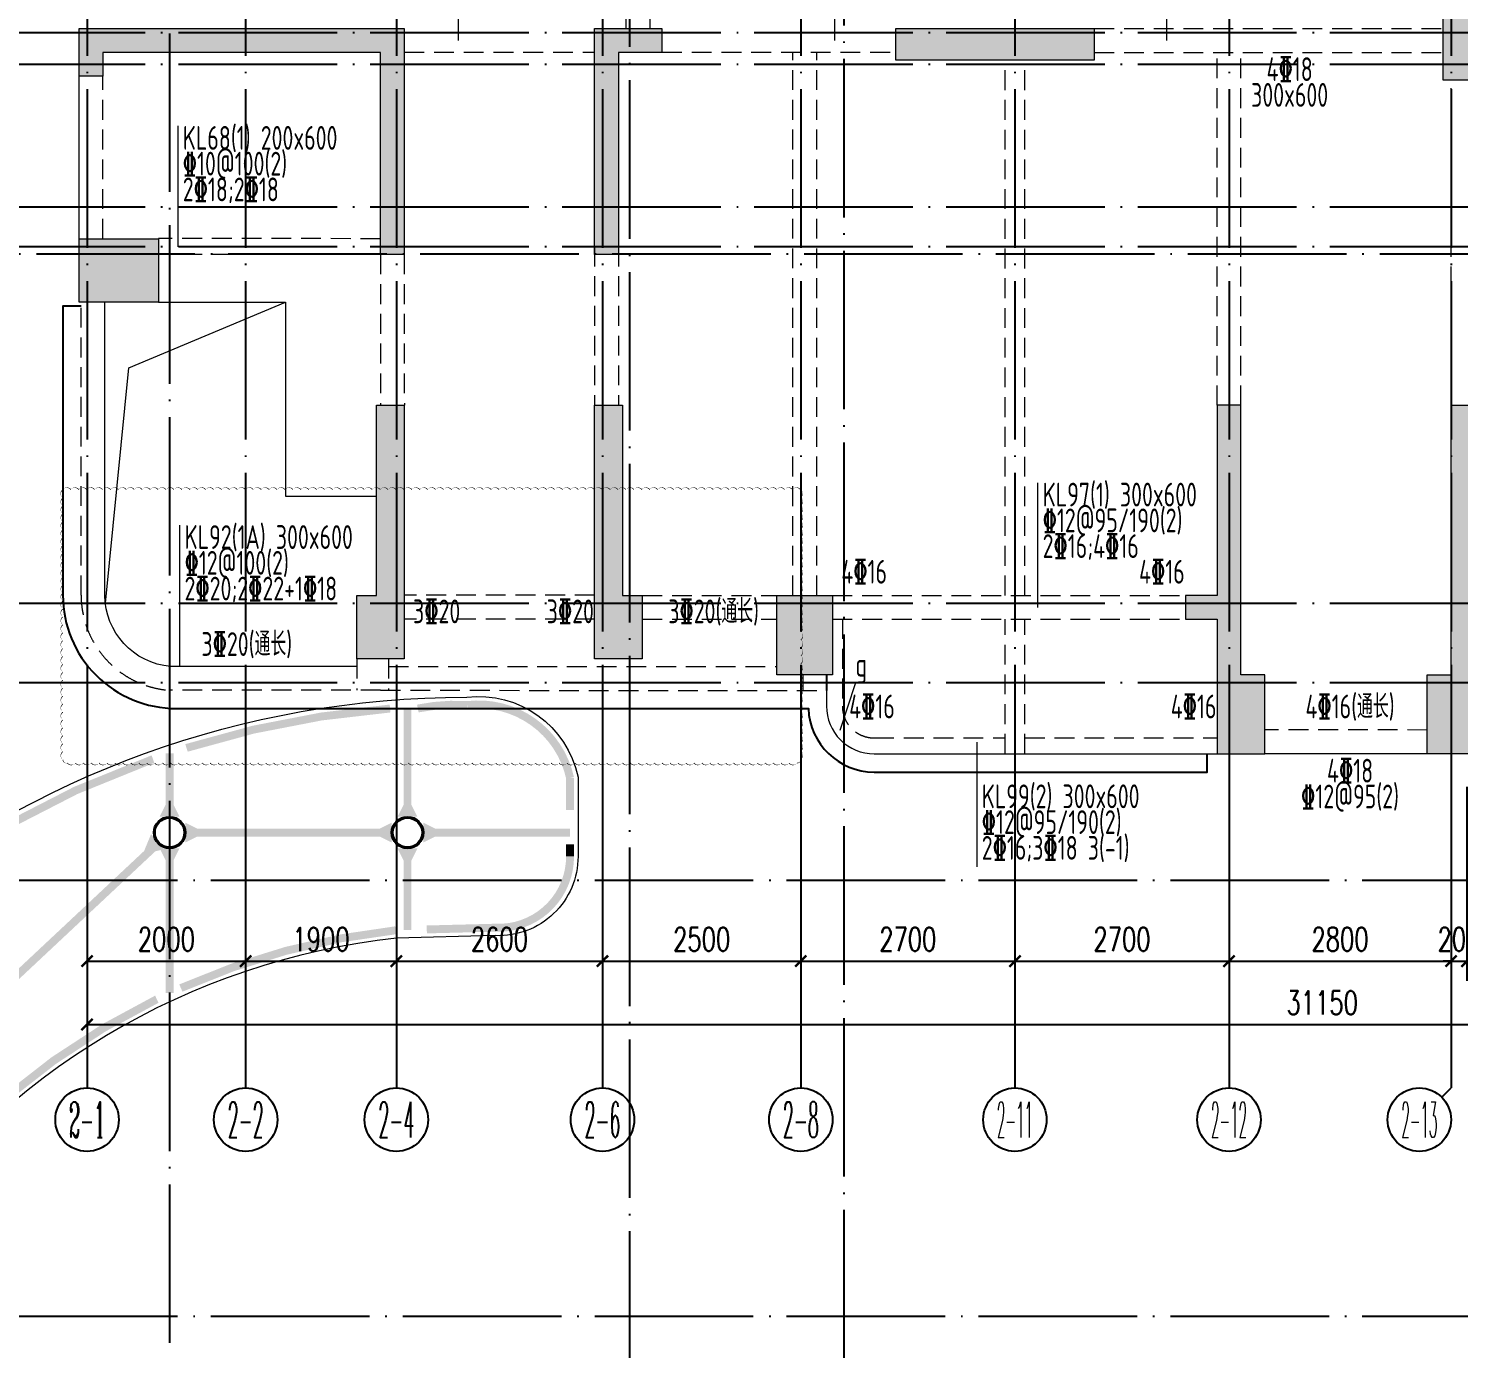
# Model space of a CAD drawing. Header units: millimetres. Extents: x 1089227 to 13101469, y 618865 to 10240562.
# Drawn here: x 3296400 to 3314430, y 4875354 to 4892004 of the extents above; entities that cross this region are included whole.
import ezdxf
from ezdxf.enums import TextEntityAlignment as Align

# ---------------------------------------------------------------- set-up
doc = ezdxf.new("R2010")
doc.units = ezdxf.units.MM
doc.header["$LTSCALE"] = 1000
doc.header["$PDMODE"] = 3
doc.header["$PDSIZE"] = 200
doc.linetypes.add('DOTE', pattern=[2.42, 2, -0.2, 0.02, -0.2])
doc.linetypes.add('HIDDEN', pattern=[0.375, 0.25, -0.125])
doc.layers.get('0').update_dxf_attribs({"linetype": 'CONTINUOUS'})
doc.layers.get('Defpoints').update_dxf_attribs({"linetype": 'CONTINUOUS'})
doc.layers.add('0914调整', color=1, linetype='CONTINUOUS', plot=False)
for name, color, linetype in [('AXIS', 3, 'CONTINUOUS'), ('AXIS_TEXT', 7, 'CONTINUOUS'), ('C-H', 8, 'CONTINUOUS'), ('DOTE', 1, 'DOTE'), ('STPM_RBEAM_SIG', 2, 'CONTINUOUS'), ('STPM_RBEAM_THICK', 3, 'CONTINUOUS'), ('降板范围', 7, 'CONTINUOUS')]:
    doc.layers.add(name, color=color, linetype=linetype)
for name, color, linetype, lineweight in [('S-BEAM-DASH', 4, 'HIDDEN', 0), ('S-HOLE', 11, 'CONTINUOUS', 0), ('S-WALL', 31, 'CONTINUOUS', 0), ('梁原位标注', 7, 'CONTINUOUS', 18), ('梁名称编号', 2, 'CONTINUOUS', 18), ('梁标注引线', 2, 'CONTINUOUS', 18), ('梁集中标注', 2, 'CONTINUOUS', 18)]:
    doc.layers.add(name, color=color, linetype=linetype, lineweight=lineweight)
doc.styles.add('_TCH_AXIS', font='COMPLEX', dxfattribs={"bigfont": 'AllInOneBig.shx'})
doc.styles.add('_TCH_DIM_T3', font='SIMPLEX', dxfattribs={"width": 0.705882, "bigfont": 'AllInOneBig.shx'})
doc.styles.add('COMPLEX', font='COMPLEX', dxfattribs={"bigfont": 'AllInOneBig.shx'})
doc.styles.add('Style 1', font='yjkeng.shx', dxfattribs={"width": 0.7, "height": 300, "bigfont": 'yjkchn.shx'})
doc.dimstyles.new('_TCH_ARCH&&100', dxfattribs={"dimtxt": 297.5, "dimasz": 100, "dimexe": 250, "dimexo": 300, "dimgap": 126.25, "dimtad": 1, "dimdec": 0, "dimzin": 0, "dimdsep": 46, "dimtxsty": '_TCH_DIM_T3', "dimblk": 'ARCHTICK', "dimcen": 0.09, "dimclrt": 7, "dimazin": 2, "dimtfac": 1, "dimtdec": 0, "dimtix": 1, "dimtmove": 2, "dimatfit": 3, "dimfxl": 0, "dimtolj": 1, "dimtzin": 0, "dimarcsym": 0})

# ---------------------------------------------------------------- blocks, each defined once
blk = doc.blocks.new('_AXISO')
blk.add_circle((0, 0), 0.5)
at = {"layer": 'AXIS_TEXT', "style": 'COMPLEX', "width": 1.041667}
blk.add_attdef('A', text='', height=0.56, dxfattribs=at).set_placement((-0.25, -0.28), (0.25, -0.28), align=Align.FIT)
blk = doc.blocks.new('_ArchTick')
at = {"color": 0, "linetype": 'ByBlock', "const_width": 0.3}
blk.add_lwpolyline([(-0.71, -0.71), (0.71, 0.71)], dxfattribs=at)
blk = doc.blocks.new('*D205')
at = {"layer": 'AXIS', "color": 0, "lineweight": -2, "transparency": 16777216}
for p, q in [((-92891, 57228), (-92891, 53978)), ((-61741, 57228), (-61741, 53978)), ((-92891, 54228), (-61741, 54228))]:
    blk.add_line(p, q, dxfattribs=at)
at = {"layer": 'Defpoints', "color": 0, "transparency": 16777216}
for p in [(-92891, 57528), (-61741, 57528), (-61741, 54228)]:
    blk.add_point(p, dxfattribs=at)
at = {"layer": 'AXIS', "color": 0, "lineweight": -2, "transparency": 16777216, "xscale": 100, "yscale": 100, "zscale": 100, "rotation": 180}
blk.add_blockref('_ArchTick', (-92891, 54228), dxfattribs=at)
at = {"layer": 'AXIS', "color": 0, "lineweight": -2, "transparency": 16777216, "xscale": 100, "yscale": 100, "zscale": 100}
blk.add_blockref('_ArchTick', (-61741, 54228), dxfattribs=at)
at = {"layer": 'AXIS', "color": 7, "transparency": 16777216, "insert": (-77316, 54503), "char_height": 297.5, "attachment_point": 5, "style": '_TCH_DIM_T3'}
blk.add_mtext('\\A1;31150', dxfattribs=at)
blk = doc.blocks.new('*D206')
at = {"layer": 'AXIS', "color": 0, "lineweight": -2, "transparency": 16777216}
for p, q in [((-92891, 57228), (-92891, 54778)), ((-90891, 57228), (-90891, 54778)), ((-92891, 55028), (-90891, 55028))]:
    blk.add_line(p, q, dxfattribs=at)
at = {"layer": 'Defpoints', "color": 0, "transparency": 16777216}
for p in [(-92891, 57528), (-90891, 57528), (-90891, 55028)]:
    blk.add_point(p, dxfattribs=at)
at = {"layer": 'AXIS', "color": 0, "lineweight": -2, "transparency": 16777216, "xscale": 100, "yscale": 100, "zscale": 100, "rotation": 180}
blk.add_blockref('_ArchTick', (-92891, 55028), dxfattribs=at)
at = {"layer": 'AXIS', "color": 0, "lineweight": -2, "transparency": 16777216, "xscale": 100, "yscale": 100, "zscale": 100}
blk.add_blockref('_ArchTick', (-90891, 55028), dxfattribs=at)
at = {"layer": 'AXIS', "color": 7, "transparency": 16777216, "insert": (-91891, 55303), "char_height": 297.5, "attachment_point": 5, "style": '_TCH_DIM_T3'}
blk.add_mtext('\\A1;2000', dxfattribs=at)
blk = doc.blocks.new('*D207')
at = {"layer": 'AXIS', "color": 0, "lineweight": -2, "transparency": 16777216}
for p, q in [((-90891, 57228), (-90891, 54778)), ((-88991, 57228), (-88991, 54778)), ((-90891, 55028), (-88991, 55028))]:
    blk.add_line(p, q, dxfattribs=at)
at = {"layer": 'Defpoints', "color": 0, "transparency": 16777216}
for p in [(-90891, 57528), (-88991, 57528), (-88991, 55028)]:
    blk.add_point(p, dxfattribs=at)
at = {"layer": 'AXIS', "color": 0, "lineweight": -2, "transparency": 16777216, "xscale": 100, "yscale": 100, "zscale": 100, "rotation": 180}
blk.add_blockref('_ArchTick', (-90891, 55028), dxfattribs=at)
at = {"layer": 'AXIS', "color": 0, "lineweight": -2, "transparency": 16777216, "xscale": 100, "yscale": 100, "zscale": 100}
blk.add_blockref('_ArchTick', (-88991, 55028), dxfattribs=at)
at = {"layer": 'AXIS', "color": 7, "transparency": 16777216, "insert": (-89941, 55303), "char_height": 297.5, "attachment_point": 5, "style": '_TCH_DIM_T3'}
blk.add_mtext('\\A1;1900', dxfattribs=at)
blk = doc.blocks.new('*D208')
at = {"layer": 'AXIS', "color": 0, "lineweight": -2, "transparency": 16777216}
for p, q in [((-88991, 57228), (-88991, 54778)), ((-86391, 57228), (-86391, 54778)), ((-88991, 55028), (-86391, 55028))]:
    blk.add_line(p, q, dxfattribs=at)
at = {"layer": 'Defpoints', "color": 0, "transparency": 16777216}
for p in [(-88991, 57528), (-86391, 57528), (-86391, 55028)]:
    blk.add_point(p, dxfattribs=at)
at = {"layer": 'AXIS', "color": 0, "lineweight": -2, "transparency": 16777216, "xscale": 100, "yscale": 100, "zscale": 100, "rotation": 180}
blk.add_blockref('_ArchTick', (-88991, 55028), dxfattribs=at)
at = {"layer": 'AXIS', "color": 0, "lineweight": -2, "transparency": 16777216, "xscale": 100, "yscale": 100, "zscale": 100}
blk.add_blockref('_ArchTick', (-86391, 55028), dxfattribs=at)
at = {"layer": 'AXIS', "color": 7, "transparency": 16777216, "insert": (-87691, 55303), "char_height": 297.5, "attachment_point": 5, "style": '_TCH_DIM_T3'}
blk.add_mtext('\\A1;2600', dxfattribs=at)
blk = doc.blocks.new('*D209')
at = {"layer": 'AXIS', "color": 0, "lineweight": -2, "transparency": 16777216}
for p, q in [((-86391, 57228), (-86391, 54778)), ((-83891, 57228), (-83891, 54778)), ((-86391, 55028), (-83891, 55028))]:
    blk.add_line(p, q, dxfattribs=at)
at = {"layer": 'Defpoints', "color": 0, "transparency": 16777216}
for p in [(-86391, 57528), (-83891, 57528), (-83891, 55028)]:
    blk.add_point(p, dxfattribs=at)
at = {"layer": 'AXIS', "color": 0, "lineweight": -2, "transparency": 16777216, "xscale": 100, "yscale": 100, "zscale": 100, "rotation": 180}
blk.add_blockref('_ArchTick', (-86391, 55028), dxfattribs=at)
at = {"layer": 'AXIS', "color": 0, "lineweight": -2, "transparency": 16777216, "xscale": 100, "yscale": 100, "zscale": 100}
blk.add_blockref('_ArchTick', (-83891, 55028), dxfattribs=at)
at = {"layer": 'AXIS', "color": 7, "transparency": 16777216, "insert": (-85141, 55303), "char_height": 297.5, "attachment_point": 5, "style": '_TCH_DIM_T3'}
blk.add_mtext('\\A1;2500', dxfattribs=at)
blk = doc.blocks.new('*D210')
at = {"layer": 'AXIS', "color": 0, "lineweight": -2, "transparency": 16777216}
for p, q in [((-83891, 57228), (-83891, 54778)), ((-81191, 57228), (-81191, 54778)), ((-83891, 55028), (-81191, 55028))]:
    blk.add_line(p, q, dxfattribs=at)
at = {"layer": 'Defpoints', "color": 0, "transparency": 16777216}
for p in [(-83891, 57528), (-81191, 57528), (-81191, 55028)]:
    blk.add_point(p, dxfattribs=at)
at = {"layer": 'AXIS', "color": 0, "lineweight": -2, "transparency": 16777216, "xscale": 100, "yscale": 100, "zscale": 100, "rotation": 180}
blk.add_blockref('_ArchTick', (-83891, 55028), dxfattribs=at)
at = {"layer": 'AXIS', "color": 0, "lineweight": -2, "transparency": 16777216, "xscale": 100, "yscale": 100, "zscale": 100}
blk.add_blockref('_ArchTick', (-81191, 55028), dxfattribs=at)
at = {"layer": 'AXIS', "color": 7, "transparency": 16777216, "insert": (-82541, 55303), "char_height": 297.5, "attachment_point": 5, "style": '_TCH_DIM_T3'}
blk.add_mtext('\\A1;2700', dxfattribs=at)
blk = doc.blocks.new('*D211')
at = {"layer": 'AXIS', "color": 0, "lineweight": -2, "transparency": 16777216}
for p, q in [((-81191, 57228), (-81191, 54778)), ((-78491, 57228), (-78491, 54778)), ((-81191, 55028), (-78491, 55028))]:
    blk.add_line(p, q, dxfattribs=at)
at = {"layer": 'Defpoints', "color": 0, "transparency": 16777216}
for p in [(-81191, 57528), (-78491, 57528), (-78491, 55028)]:
    blk.add_point(p, dxfattribs=at)
at = {"layer": 'AXIS', "color": 0, "lineweight": -2, "transparency": 16777216, "xscale": 100, "yscale": 100, "zscale": 100, "rotation": 180}
blk.add_blockref('_ArchTick', (-81191, 55028), dxfattribs=at)
at = {"layer": 'AXIS', "color": 0, "lineweight": -2, "transparency": 16777216, "xscale": 100, "yscale": 100, "zscale": 100}
blk.add_blockref('_ArchTick', (-78491, 55028), dxfattribs=at)
at = {"layer": 'AXIS', "color": 7, "transparency": 16777216, "insert": (-79841, 55303), "char_height": 297.5, "attachment_point": 5, "style": '_TCH_DIM_T3'}
blk.add_mtext('\\A1;2700', dxfattribs=at)
blk = doc.blocks.new('*D212')
at = {"layer": 'AXIS', "color": 0, "lineweight": -2, "transparency": 16777216}
for p, q in [((-78491, 57228), (-78491, 54778)), ((-75691, 57228), (-75691, 54778)), ((-78491, 55028), (-75691, 55028))]:
    blk.add_line(p, q, dxfattribs=at)
at = {"layer": 'Defpoints', "color": 0, "transparency": 16777216}
for p in [(-78491, 57528), (-75691, 57528), (-75691, 55028)]:
    blk.add_point(p, dxfattribs=at)
at = {"layer": 'AXIS', "color": 0, "lineweight": -2, "transparency": 16777216, "xscale": 100, "yscale": 100, "zscale": 100, "rotation": 180}
blk.add_blockref('_ArchTick', (-78491, 55028), dxfattribs=at)
at = {"layer": 'AXIS', "color": 0, "lineweight": -2, "transparency": 16777216, "xscale": 100, "yscale": 100, "zscale": 100}
blk.add_blockref('_ArchTick', (-75691, 55028), dxfattribs=at)
at = {"layer": 'AXIS', "color": 7, "transparency": 16777216, "insert": (-77091, 55303), "char_height": 297.5, "attachment_point": 5, "style": '_TCH_DIM_T3'}
blk.add_mtext('\\A1;2800', dxfattribs=at)
blk = doc.blocks.new('*D213')
at = {"layer": 'AXIS', "color": 0, "lineweight": -2, "transparency": 16777216}
for p, q in [((-75691, 57228), (-75691, 54778)), ((-75491, 57228), (-75491, 54778)), ((-75691, 55028), (-75791, 55028)), ((-75691, 55028), (-75491, 55028)), ((-75491, 55028), (-75391, 55028))]:
    blk.add_line(p, q, dxfattribs=at)
at = {"layer": 'Defpoints', "color": 0, "transparency": 16777216}
for p in [(-75691, 57528), (-75491, 57528), (-75491, 55028)]:
    blk.add_point(p, dxfattribs=at)
at = {"layer": 'AXIS', "color": 0, "lineweight": -2, "transparency": 16777216, "xscale": 100, "yscale": 100, "zscale": 100}
blk.add_blockref('_ArchTick', (-75691, 55028), dxfattribs=at)
at = {"layer": 'AXIS', "color": 0, "lineweight": -2, "transparency": 16777216, "xscale": 100, "yscale": 100, "zscale": 100, "rotation": 180}
blk.add_blockref('_ArchTick', (-75491, 55028), dxfattribs=at)
at = {"layer": 'AXIS', "color": 7, "transparency": 16777216, "insert": (-75591, 55303), "char_height": 297.5, "attachment_point": 5, "style": '_TCH_DIM_T3'}
blk.add_mtext('\\A1;200', dxfattribs=at)
blk = doc.blocks.new('裙房轴网260428')
at = {"layer": 'DOTE', "color": 16, "linetype": 'DOTE'}
for p, q in [((-83350, 124490.2), (-83350, -1000)), ((-86050, 90340.3), (-86050, 31991.7)), ((-91850, 88511.2), (-91850, -1000)), ((-120150, 63950), (-1866, 63950)), ((-110690, 56050), (-1866, 56050)), ((-110690, 50550), (-1866, 50550))]:
    blk.add_line(p, q, dxfattribs=at)
blk = doc.blocks.new('QZ-TL-0808')
at = {"layer": 'C-H'}
for points in [[(-35508, -26922), (-35858, -26922), (-35858, -29622), (-35258, -29622), (-35258, -28922), (-35508, -28922)], [(-53058, -29572), (-53058, -28972), (-48958, -28972), (-48958, -31822), (-49258, -31822), (-49258, -29272), (-52758, -29272), (-52758, -29572)], [(-46558, -31822), (-46558, -28972), (-45708, -28972), (-45708, -29272), (-46258, -29272), (-46258, -31822)], [(-42758, -28972), (-40258, -28972), (-40258, -29372), (-42758, -29372)], [(-53058, -31622), (-52058, -31622), (-52058, -32422), (-53058, -32422)], [(-49558, -36922), (-49558, -36122), (-49308, -36122), (-49308, -33722), (-48958, -33722), (-48958, -36922)], [(-46558, -36922), (-46558, -33722), (-46208, -33722), (-46208, -36122), (-45958, -36122), (-45958, -36922)], [(-38708, -38122), (-38108, -38122), (-38108, -37122), (-38408, -37122), (-38408, -33724), (-38708, -33724), (-38708, -36122), (-39108, -36122), (-39108, -36422), (-38708, -36422)], [(-35758, -33722), (-35458, -33724), (-35458, -36122), (-34908, -36122), (-34908, -36422), (-35458, -36422), (-35458, -38122), (-36058, -38122), (-36058, -37122), (-35758, -37122)], [(-44258, -36122), (-43558, -36122), (-43558, -37122), (-44258, -37122)]]:
    blk.add_hatch(color=256, dxfattribs=at).paths.add_polyline_path(points)
at = {"layer": 'S-WALL'}
for points in [[(-35858, -26922), (-35508, -26922), (-35508, -28922), (-35258, -28922), (-35258, -29622), (-35858, -29622), (-35858, -26922)], [(-53058, -29572), (-53058, -28972), (-48958, -28972), (-48958, -31822), (-49258, -31822), (-49258, -29272), (-52758, -29272), (-52758, -29572), (-53058, -29572)], [(-46558, -31822), (-46558, -28972), (-45708, -28972), (-45708, -29272), (-46258, -29272), (-46258, -31822), (-46558, -31822)], [(-49558, -36922), (-49558, -36122), (-49308, -36122), (-49308, -33722), (-48958, -33722), (-48958, -36922), (-49558, -36922)], [(-46558, -36922), (-46558, -33722), (-46208, -33722), (-46208, -36122), (-45958, -36122), (-45958, -36922), (-46558, -36922)], [(-38708, -38122), (-38108, -38122), (-38108, -37122), (-38408, -37122), (-38408, -33724), (-38708, -33724), (-38708, -36122), (-39108, -36122), (-39108, -36422), (-38708, -36422), (-38708, -38122)], [(-35758, -33722), (-35458, -33724), (-35458, -36122), (-34908, -36122), (-34908, -36422), (-35458, -36422), (-35458, -38122), (-36058, -38122), (-36058, -37122), (-35758, -37122), (-35758, -33722)]]:
    blk.add_lwpolyline(points, dxfattribs=at)
for points in [[(-42758, -28972), (-40258, -28972), (-40258, -29372), (-42758, -29372)], [(-53058, -31622), (-52058, -31622), (-52058, -32422), (-53058, -32422)], [(-44258, -36122), (-43558, -36122), (-43558, -37122), (-44258, -37122)]]:
    blk.add_lwpolyline(points, close=True, dxfattribs=at)
blk = doc.blocks.new('1F柱网-0808')
blk.add_blockref('QZ-TL-0808', (144880, 148457))
blk = doc.blocks.new('2FJGBZ')
at = {"color": 2, "linetype": 'ByBlock'}
for centre, radius in [((92963, 109343), 200), ((92963, 109343), 184), ((95963, 109343), 200), ((95963, 109343), 184)]:
    blk.add_circle(centre, radius, dxfattribs=at)
at = {"layer": '0914调整'}
blk.add_line((101247, 111335), (101247, 111136), dxfattribs=at)
at = {"layer": 'S-BEAM-DASH'}
for p, q in [((98722, 119485), (98722, 122135)), ((99022, 119485), (99022, 122135)), ((104623, 119485), (109023, 119485)), ((95923, 119186), (98323, 119186)), ((99173, 119186), (102123, 119186)), ((100823, 112336), (100823, 119186)), ((101123, 112336), (101123, 119186)), ((104623, 119185), (109023, 119185)), ((106173, 114733), (106173, 119185)), ((106473, 114733), (106473, 119185)), ((103498, 112335), (103498, 119086)), ((103748, 112335), (103748, 119086)), ((92123, 116836), (92123, 118886)), ((109122, 114733), (109122, 118836)), ((95622, 116835), (92823, 116836)), ((98323, 116736), (98323, 114736)), ((98623, 116736), (98623, 114736)), ((95622, 116635), (92823, 116636)), ((95624, 116636), (95623, 114736)), ((95922, 116636), (95923, 114736)), ((98325, 112336), (95924, 112336)), ((98924, 112335), (100625, 112335)), ((101322, 112335), (105772, 112335)), ((98325, 112036), (95924, 112036)), ((98924, 112035), (100625, 112035)), ((101322, 112035), (105772, 112035)), ((103498, 110337), (103498, 112035)), ((103748, 110337), (103748, 112035)), ((95324, 111536), (95324, 111138)), ((95724, 111536), (95724, 111138)), ((95724, 111438), (100624, 111436)), ((100947, 111335), (100947, 111136)), ((95624, 111138), (101247, 111136)), ((108823, 110637), (106773, 110638))]:
    blk.add_line(p, q, dxfattribs=at)
at = {"layer": 'S-BEAM-DASH', "linetype": 'Continuous'}
for p, q in [((91823, 116836), (91823, 118886)), ((92824, 116036), (94423, 116036)), ((94423, 116036), (94423, 113586)), ((94423, 113586), (95572, 113586)), ((108822, 110338), (106773, 110338))]:
    blk.add_line(p, q, dxfattribs=at)
at = {"layer": 'S-BEAM-DASH'}
for points in [[(95624, 111138), (92963, 111138, -0.391773), (91847, 112338), (91847, 116035)], [(101447, 112035), (101447, 110937, 0.414214), (101847, 110537), (103498, 110537)]]:
    blk.add_lwpolyline(points, format="xyb", dxfattribs=at)
at = {"layer": 'S-BEAM-DASH', "linetype": 'Continuous'}
for points in [[(95324, 111438), (92975, 111438, -0.388352), (92147, 112338), (92147, 116035)], [(101247, 111335), (101247, 110937, 0.414214), (101847, 110337), (106174, 110337)], [(83971, 96624), (84491, 97283, 0.186086), (84810, 98313, -0.067121), (85020, 101494, -0.356749), (96709, 111051, -0.388173), (98113, 110043), (98113, 109042, -0.426201), (97073, 108043), (95823, 108011, 0.461099), (88114, 96713), (92453, 92353, -0.428316), (92395, 90182), (91336, 89221), (83971, 96624)]]:
    blk.add_lwpolyline(points, format="xyb", dxfattribs=at)
at = {"layer": 'S-BEAM-DASH'}
blk.add_lwpolyline([(103748, 110537), (106174, 110537)], dxfattribs=at)
at = {"layer": 'S-HOLE'}
blk.add_lwpolyline([(92153, 112236), (92450, 115207), (94423, 116035)], dxfattribs=at)
at = {"layer": 'STPM_RBEAM_SIG'}
for points in [[(92963, 109543, 250, 0, 0), (92963, 109793, 250, 0, 0)], [(95963, 109543, 250, 0, 0), (95963, 109793, 250, 0, 0)], [(93163, 109343, 250, 0, 0), (93413, 109343, 250, 0, 0)], [(95763, 109343, 250, 0, 0), (95513, 109343, 250, 0, 0)], [(96163, 109343, 250, 0, 0), (96413, 109343, 250, 0, 0)], [(92811, 109229, 250, 0, 0), (92623, 109065, 250, 0, 0)], [(92963, 109143, 250, 0, 0), (92963, 108893, 250, 0, 0)], [(95963, 109143, 250, 0, 0), (95963, 108893, 250, 0, 0)]]:
    blk.add_lwpolyline(points, format="xyseb", dxfattribs=at)
at = {"layer": 'STPM_RBEAM_THICK', "const_width": 100}
for points in [[(93176, 110411, -0.056807), (95743, 110908, -0.051648)], [(96093, 110908, -0.067925), (96715, 110951, -0.387098), (98013, 110032), (98013, 109628)], [(87005, 105880, -0.156782), (92753, 110270, -0.161602)], [(98013, 109193), (98013, 109042, -0.427263), (97074, 108143), (96206, 108121)], [(95816, 108111), (95816, 108111, 0.077555), (93105, 107382)], [(92802, 107241, 0.125524), (89371, 104329)]]:
    blk.add_lwpolyline(points, format="xyb", dxfattribs=at)
for points in [[(95963, 109543), (95963, 110908)], [(92963, 109543), (92963, 110342)], [(93163, 109343), (95763, 109343)], [(96163, 109343), (98013, 109343)], [(88309, 104980), (92817, 109207)], [(92963, 107318), (92963, 109143)], [(95963, 108115), (95963, 109143)]]:
    blk.add_lwpolyline(points, dxfattribs=at)
at = {"layer": '降板范围'}
blk.add_lwpolyline([(91847, 115985), (91617, 115985), (91617, 112338, 0.414214), (93047, 110908), (101018, 110908, 0.403874), (101847, 110107), (106047, 110107), (106047, 110337)], format="xyb", dxfattribs=at)
blk.add_blockref('1F柱网-0808', (0, 0))
blk = doc.blocks.new('塔楼轴网260428')
at = {"layer": 'AXIS'}
for p, q in [((-92891, 55337.9), (-92891, 53427.5)), ((-90891, 55337.9), (-90891, 53427.5)), ((-88991, 55337.9), (-88991, 53427.5)), ((-86391, 55337.9), (-86391, 53427.5)), ((-83891, 55337.9), (-83891, 53427.5)), ((-81191, 55337.9), (-81191, 53427.5)), ((-78491, 55337.9), (-78491, 53427.5)), ((-75691, 55337.9), (-75691, 53427.5)), ((-75808.1, 53310.4), (-75691, 53427.5))]:
    blk.add_line(p, q, dxfattribs=at)
at = {"layer": 'DOTE', "color": 14}
for p, q in [((-92891, 99907.6), (-92891, 55337.9)), ((-90891, 99907.6), (-90891, 55337.9)), ((-88991, 99907.6), (-88991, 55337.9)), ((-86391, 99907.6), (-86391, 55337.9)), ((-83891, 99907.6), (-83891, 55337.9)), ((-81191, 99907.6), (-81191, 55337.9)), ((-78491, 99907.6), (-78491, 55337.9)), ((-75691, 99907.6), (-75691, 55337.9)), ((-94159, 66741.7), (-60825.5, 66741.7)), ((-94159, 66341.7), (-60825.5, 66341.7)), ((-94159, 64541.7), (-60825.5, 64541.7)), ((-94159, 64041.7), (-60825.5, 64041.7)), ((-94159, 59541.7), (-60825.5, 59541.7)), ((-94159, 58541.7), (-60825.5, 58541.7))]:
    blk.add_line(p, q, dxfattribs=at)
at = {"layer": 'AXIS'}
ref = blk.add_blockref('_AXISO', (-92891, 53027.5), dxfattribs=dict(at, xscale=800, yscale=800, zscale=800))
ref.add_attrib('A', '2-1', dxfattribs={"layer": 'AXIS_TEXT', "height": 452.55, "style": '_TCH_AXIS', "width": 0.381818}).set_placement((-93117.3, 52801.3), (-92664.7, 52801.3), align=Align.FIT)
ref = blk.add_blockref('_AXISO', (-90891, 53027.5), dxfattribs=dict(at, xscale=800, yscale=800, zscale=800))
ref.add_attrib('A', '2-2', dxfattribs={"layer": 'AXIS_TEXT', "height": 452.55, "style": '_TCH_AXIS', "width": 0.35}).set_placement((-91117.3, 52801.3), (-90664.7, 52801.3), align=Align.FIT)
ref = blk.add_blockref('_AXISO', (-88991, 53027.5), dxfattribs=dict(at, xscale=800, yscale=800, zscale=800))
ref.add_attrib('A', '2-4', dxfattribs={"layer": 'AXIS_TEXT', "height": 452.55, "style": '_TCH_AXIS', "width": 0.33871}).set_placement((-89217.3, 52801.3), (-88764.7, 52801.3), align=Align.FIT)
ref = blk.add_blockref('_AXISO', (-86391, 53027.5), dxfattribs=dict(at, xscale=800, yscale=800, zscale=800))
ref.add_attrib('A', '2-6', dxfattribs={"layer": 'AXIS_TEXT', "height": 452.55, "style": '_TCH_AXIS', "width": 0.35}).set_placement((-86617.3, 52801.3), (-86164.7, 52801.3), align=Align.FIT)
ref = blk.add_blockref('_AXISO', (-83891, 53027.5), dxfattribs=dict(at, xscale=800, yscale=800, zscale=800))
ref.add_attrib('A', '2-8', dxfattribs={"layer": 'AXIS_TEXT', "height": 452.55, "style": '_TCH_AXIS', "width": 0.35}).set_placement((-84117.3, 52801.3), (-83664.7, 52801.3), align=Align.FIT)
ref = blk.add_blockref('_AXISO', (-81191, 53027.5), dxfattribs=dict(at, xscale=800, yscale=800, zscale=800))
ref.add_attrib('A', '2-11', dxfattribs={"layer": 'AXIS_TEXT', "height": 452.55, "style": '_TCH_AXIS', "width": 0.3}).set_placement((-81417.3, 52801.3), (-80964.7, 52801.3), align=Align.FIT)
ref = blk.add_blockref('_AXISO', (-78491, 53027.5), dxfattribs=dict(at, xscale=800, yscale=800, zscale=800))
ref.add_attrib('A', '2-12', dxfattribs={"layer": 'AXIS_TEXT', "height": 452.55, "style": '_TCH_AXIS', "width": 0.28}).set_placement((-78717.3, 52801.3), (-78264.7, 52801.3), align=Align.FIT)
ref = blk.add_blockref('_AXISO', (-76091, 53027.5), dxfattribs=dict(at, xscale=800, yscale=800, zscale=800))
ref.add_attrib('A', '2-13', dxfattribs={"layer": 'AXIS_TEXT', "height": 452.55, "style": '_TCH_AXIS', "width": 0.28}).set_placement((-76317.3, 52801.3), (-75864.7, 52801.3), align=Align.FIT)
for p1, p2, distance, picture, middle in [((-92891, 57527.8), (-61741, 57527.8), -3300, '*D205', (-77316, 54502.8)), ((-92891, 57527.8), (-90891, 57527.8), -2500, '*D206', (-91891, 55302.8)), ((-90891, 57527.8), (-88991, 57527.8), -2500, '*D207', (-89941, 55302.8)), ((-88991, 57527.8), (-86391, 57527.8), -2500, '*D208', (-87691, 55302.8)), ((-86391, 57527.8), (-83891, 57527.8), -2500, '*D209', (-85141, 55302.8)), ((-83891, 57527.8), (-81191, 57527.8), -2500, '*D210', (-82541, 55302.8)), ((-81191, 57527.8), (-78491, 57527.8), -2500, '*D211', (-79841, 55302.8)), ((-78491, 57527.8), (-75691, 57527.8), -2500, '*D212', (-77091, 55302.8)), ((-75691, 57527.8), (-75491, 57527.8), -2500, '*D213', (-75591, 55302.8))]:
    dim = blk.add_aligned_dim(p1=p1, p2=p2, distance=distance, dimstyle='_TCH_ARCH&&100', dxfattribs=at)
    dim.commit()
    dim.dimension.update_dxf_attribs({"geometry": picture, "text_midpoint": middle})
blk = doc.blocks.new('04地块地下轴网260428')
for name in ['裙房轴网260428', '塔楼轴网260428']:
    blk.add_blockref(name, (0, 0))

msp = doc.modelspace()

# ---------------------------------------------------------------- linework, layer by layer
at = {"layer": '0914调整'}
msp.add_lwpolyline([(3296832.303, 4886187.494, 0, 10, -0.52056705), (3296932.303, 4886187.494, 0, 10, -0.52056705), (3297032.303, 4886187.494, 0, 10, -0.52056705), (3297132.303, 4886187.494, 0, 10, -0.52056705), (3297232.303, 4886187.494, 0, 10, -0.52056705), (3297332.303, 4886187.494, 0, 10, -0.52056705), (3297432.303, 4886187.494, 0, 10, -0.52056705), (3297532.303, 4886187.494, 0, 10, -0.52056705), (3297632.303, 4886187.494, 0, 10, -0.52056705), (3297732.303, 4886187.494, 0, 10, -0.52056705), (3297832.303, 4886187.494, 0, 10, -0.52056705), (3297932.303, 4886187.494, 0, 10, -0.52056705), (3298032.303, 4886187.494, 0, 10, -0.52056705), (3298132.303, 4886187.494, 0, 10, -0.52056705), (3298232.303, 4886187.494, 0, 10, -0.52056705), (3298332.303, 4886187.494, 0, 10, -0.52056705), (3298432.303, 4886187.494, 0, 10, -0.52056705), (3298532.303, 4886187.494, 0, 10, -0.52056705), (3298632.303, 4886187.494, 0, 10, -0.52056705), (3298732.303, 4886187.494, 0, 10, -0.52056705), (3298832.303, 4886187.494, 0, 10, -0.52056705), (3298932.303, 4886187.494, 0, 10, -0.52056705), (3299032.303, 4886187.494, 0, 10, -0.52056705), (3299132.303, 4886187.494, 0, 10, -0.52056705), (3299232.303, 4886187.494, 0, 10, -0.52056705), (3299332.303, 4886187.494, 0, 10, -0.52056705), (3299432.303, 4886187.494, 0, 10, -0.52056705), (3299532.303, 4886187.494, 0, 10, -0.52056705), (3299632.303, 4886187.494, 0, 10, -0.52056705), (3299732.303, 4886187.494, 0, 10, -0.52056705), (3299832.303, 4886187.494, 0, 10, -0.52056705), (3299932.303, 4886187.494, 0, 10, -0.52056705), (3300032.303, 4886187.494, 0, 10, -0.52056705), (3300132.303, 4886187.494, 0, 10, -0.52056705), (3300232.303, 4886187.494, 0, 10, -0.52056705), (3300332.303, 4886187.494, 0, 10, -0.52056705), (3300432.303, 4886187.494, 0, 10, -0.52056705), (3300532.303, 4886187.494, 0, 10, -0.52056705), (3300632.303, 4886187.494, 0, 10, -0.52056705), (3300732.303, 4886187.494, 0, 10, -0.52056705), (3300832.303, 4886187.494, 0, 10, -0.52056705), (3300932.303, 4886187.494, 0, 10, -0.52056705), (3301032.303, 4886187.494, 0, 10, -0.52056705), (3301132.303, 4886187.494, 0, 10, -0.52056705), (3301232.303, 4886187.494, 0, 10, -0.52056705), (3301332.303, 4886187.494, 0, 10, -0.52056705), (3301432.303, 4886187.494, 0, 10, -0.52056705), (3301532.303, 4886187.494, 0, 10, -0.52056705), (3301632.303, 4886187.494, 0, 10, -0.52056705), (3301732.303, 4886187.494, 0, 10, -0.52056705), (3301832.303, 4886187.494, 0, 10, -0.52056705), (3301932.303, 4886187.494, 0, 10, -0.52056705), (3302032.303, 4886187.494, 0, 10, -0.52056705), (3302132.303, 4886187.494, 0, 10, -0.52056705), (3302232.303, 4886187.494, 0, 10, -0.52056705), (3302332.303, 4886187.494, 0, 10, -0.52056705), (3302432.303, 4886187.494, 0, 10, -0.52056705), (3302532.303, 4886187.494, 0, 10, -0.52056705), (3302632.303, 4886187.494, 0, 10, -0.52056705), (3302732.303, 4886187.494, 0, 10, -0.52056705), (3302832.303, 4886187.494, 0, 10, -0.52056705), (3302932.303, 4886187.494, 0, 10, -0.52056705), (3303032.303, 4886187.494, 0, 10, -0.52056705), (3303132.303, 4886187.494, 0, 10, -0.52056705), (3303232.303, 4886187.494, 0, 10, -0.52056705), (3303332.303, 4886187.494, 0, 10, -0.52056705), (3303432.303, 4886187.494, 0, 10, -0.52056705), (3303532.303, 4886187.494, 0, 10, -0.52056705), (3303632.303, 4886187.494, 0, 10, -0.52056705), (3303732.303, 4886187.494, 0, 10, -0.52056705), (3303832.303, 4886187.494, 0, 10, -0.52056705), (3303932.303, 4886187.494, 0, 10, -0.52056705), (3304032.303, 4886187.494, 0, 10, -0.52056705), (3304132.303, 4886187.494, 0, 10, -0.52056705), (3304232.303, 4886187.494, 0, 10, -0.52056705), (3304332.303, 4886187.494, 0, 10, -0.52056705), (3304432.303, 4886187.494, 0, 10, -0.52056705), (3304532.303, 4886187.494, 0, 10, -0.52056705), (3304632.303, 4886187.494, 0, 10, -0.52056705), (3304732.303, 4886187.494, 0, 10, -0.52056705), (3304832.303, 4886187.494, 0, 10, -0.52056705), (3304932.303, 4886187.494, 0, 10, -0.52056705), (3305032.303, 4886187.494, 0, 10, -0.52056705), (3305132.303, 4886187.494, 0, 10, -0.52056705), (3305232.303, 4886187.494, 0, 10, -0.52056705), (3305332.303, 4886187.494, 0, 10, -0.52056705), (3305432.303, 4886187.494, 0, 10, -0.52056705), (3305532.303, 4886187.494, 0, 10, -0.52056705), (3305632.303, 4886187.494, 0, 10, -0.52056705), (3305732.303, 4886187.494, 0, 10, -0.52056705), (3305832.303, 4886187.494, 0, 10, -0.52056705), (3305932.303, 4886187.494, 0, 10, -0.52056705), (3306032.303, 4886187.494, 0, 10, -0.52056705), (3306132.303, 4886187.494, 0, 10, -0.52056705), (3306137.163, 4886092.354, 0, 10, -0.52056705), (3306137.163, 4885992.354, 0, 10, -0.52056705), (3306137.163, 4885892.354, 0, 10, -0.52056705), (3306137.163, 4885792.354, 0, 10, -0.52056705), (3306137.163, 4885692.354, 0, 10, -0.52056705), (3306137.163, 4885592.354, 0, 10, -0.52056705), (3306137.163, 4885492.354, 0, 10, -0.52056705), (3306137.163, 4885392.354, 0, 10, -0.52056705), (3306137.163, 4885292.354, 0, 10, -0.52056705), (3306137.163, 4885192.354, 0, 10, -0.52056705), (3306137.163, 4885092.354, 0, 10, -0.52056705), (3306137.163, 4884992.354, 0, 10, -0.52056705), (3306137.163, 4884892.354, 0, 10, -0.52056705), (3306137.163, 4884792.354, 0, 10, -0.52056705), (3306137.163, 4884692.354, 0, 10, -0.52056705), (3306137.163, 4884592.354, 0, 10, -0.52056705), (3306137.163, 4884492.354, 0, 10, -0.52056705), (3306137.163, 4884392.354, 0, 10, -0.52056705), (3306137.163, 4884292.354, 0, 10, -0.52056705), (3306137.163, 4884192.354, 0, 10, -0.52056705), (3306137.163, 4884092.354, 0, 10, -0.52056705), (3306137.163, 4883992.354, 0, 10, -0.52056705), (3306137.163, 4883892.354, 0, 10, -0.52056705), (3306137.163, 4883792.354, 0, 10, -0.52056705), (3306137.163, 4883692.354, 0, 10, -0.52056705), (3306137.163, 4883592.354, 0, 10, -0.52056705), (3306137.163, 4883492.354, 0, 10, -0.52056705), (3306137.163, 4883392.354, 0, 10, -0.52056705), (3306137.163, 4883292.354, 0, 10, -0.52056705), (3306137.163, 4883192.354, 0, 10, -0.52056705), (3306137.163, 4883092.354, 0, 10, -0.52056705), (3306137.163, 4882992.354, 0, 10, -0.52056705), (3306137.163, 4882892.354, 0, 10, -0.52056705), (3306137.163, 4882792.354, 0, 10, -0.52056705), (3306089.898, 4882739.62, 0, 10, -0.52056705), (3305989.898, 4882739.62, 0, 10, -0.52056705), (3305889.898, 4882739.62, 0, 10, -0.52056705), (3305789.898, 4882739.62, 0, 10, -0.52056705), (3305689.898, 4882739.62, 0, 10, -0.52056705), (3305589.898, 4882739.62, 0, 10, -0.52056705), (3305489.898, 4882739.62, 0, 10, -0.52056705), (3305389.898, 4882739.62, 0, 10, -0.52056705), (3305289.898, 4882739.62, 0, 10, -0.52056705), (3305189.898, 4882739.62, 0, 10, -0.52056705), (3305089.898, 4882739.62, 0, 10, -0.52056705), (3304989.898, 4882739.62, 0, 10, -0.52056705), (3304889.898, 4882739.62, 0, 10, -0.52056705), (3304789.898, 4882739.62, 0, 10, -0.52056705), (3304689.898, 4882739.62, 0, 10, -0.52056705), (3304589.898, 4882739.62, 0, 10, -0.52056705), (3304489.898, 4882739.62, 0, 10, -0.52056705), (3304389.898, 4882739.62, 0, 10, -0.52056705), (3304289.898, 4882739.62, 0, 10, -0.52056705), (3304189.898, 4882739.62, 0, 10, -0.52056705), (3304089.898, 4882739.62, 0, 10, -0.52056705), (3303989.898, 4882739.62, 0, 10, -0.52056705), (3303889.898, 4882739.62, 0, 10, -0.52056705), (3303789.898, 4882739.62, 0, 10, -0.52056705), (3303689.898, 4882739.62, 0, 10, -0.52056705), (3303589.898, 4882739.62, 0, 10, -0.52056705), (3303489.898, 4882739.62, 0, 10, -0.52056705), (3303389.898, 4882739.62, 0, 10, -0.52056705), (3303289.898, 4882739.62, 0, 10, -0.52056705), (3303189.898, 4882739.62, 0, 10, -0.52056705), (3303089.898, 4882739.62, 0, 10, -0.52056705), (3302989.898, 4882739.62, 0, 10, -0.52056705), (3302889.898, 4882739.62, 0, 10, -0.52056705), (3302789.898, 4882739.62, 0, 10, -0.52056705), (3302689.898, 4882739.62, 0, 10, -0.52056705), (3302589.898, 4882739.62, 0, 10, -0.52056705), (3302489.898, 4882739.62, 0, 10, -0.52056705), (3302389.898, 4882739.62, 0, 10, -0.52056705), (3302289.898, 4882739.62, 0, 10, -0.52056705), (3302189.898, 4882739.62, 0, 10, -0.52056705), (3302089.898, 4882739.62, 0, 10, -0.52056705), (3301989.898, 4882739.62, 0, 10, -0.52056705), (3301889.898, 4882739.62, 0, 10, -0.52056705), (3301789.898, 4882739.62, 0, 10, -0.52056705), (3301689.898, 4882739.62, 0, 10, -0.52056705), (3301589.898, 4882739.62, 0, 10, -0.52056705), (3301489.898, 4882739.62, 0, 10, -0.52056705), (3301389.898, 4882739.62, 0, 10, -0.52056705), (3301289.898, 4882739.62, 0, 10, -0.52056705), (3301189.898, 4882739.62, 0, 10, -0.52056705), (3301089.898, 4882739.62, 0, 10, -0.52056705), (3300989.898, 4882739.62, 0, 10, -0.52056705), (3300889.898, 4882739.62, 0, 10, -0.52056705), (3300789.898, 4882739.62, 0, 10, -0.52056705), (3300689.898, 4882739.62, 0, 10, -0.52056705), (3300589.898, 4882739.62, 0, 10, -0.52056705), (3300489.898, 4882739.62, 0, 10, -0.52056705), (3300389.898, 4882739.62, 0, 10, -0.52056705), (3300289.898, 4882739.62, 0, 10, -0.52056705), (3300189.898, 4882739.62, 0, 10, -0.52056705), (3300089.898, 4882739.62, 0, 10, -0.52056705), (3299989.898, 4882739.62, 0, 10, -0.52056705), (3299889.898, 4882739.62, 0, 10, -0.52056705), (3299789.898, 4882739.62, 0, 10, -0.52056705), (3299689.898, 4882739.62, 0, 10, -0.52056705), (3299589.898, 4882739.62, 0, 10, -0.52056705), (3299489.898, 4882739.62, 0, 10, -0.52056705), (3299389.898, 4882739.62, 0, 10, -0.52056705), (3299289.898, 4882739.62, 0, 10, -0.52056705), (3299189.898, 4882739.62, 0, 10, -0.52056705), (3299089.898, 4882739.62, 0, 10, -0.52056705), (3298989.898, 4882739.62, 0, 10, -0.52056705), (3298889.898, 4882739.62, 0, 10, -0.52056705), (3298789.898, 4882739.62, 0, 10, -0.52056705), (3298689.898, 4882739.62, 0, 10, -0.52056705), (3298589.898, 4882739.62, 0, 10, -0.52056705), (3298489.898, 4882739.62, 0, 10, -0.52056705), (3298389.898, 4882739.62, 0, 10, -0.52056705), (3298289.898, 4882739.62, 0, 10, -0.52056705), (3298189.898, 4882739.62, 0, 10, -0.52056705), (3298089.898, 4882739.62, 0, 10, -0.52056705), (3297989.898, 4882739.62, 0, 10, -0.52056705), (3297889.898, 4882739.62, 0, 10, -0.52056705), (3297789.898, 4882739.62, 0, 10, -0.52056705), (3297689.898, 4882739.62, 0, 10, -0.52056705), (3297589.898, 4882739.62, 0, 10, -0.52056705), (3297489.898, 4882739.62, 0, 10, -0.52056705), (3297389.898, 4882739.62, 0, 10, -0.52056705), (3297289.898, 4882739.62, 0, 10, -0.52056705), (3297189.898, 4882739.62, 0, 10, -0.52056705), (3297089.898, 4882739.62, 0, 10, -0.52056705), (3296989.898, 4882739.62, 0, 10, -0.52056705), (3296889.898, 4882739.62, 0, 10, -0.52056705), (3296832.303, 4882782.025, 0, 10, -0.52056705), (3296832.303, 4882882.025, 0, 10, -0.52056705), (3296832.303, 4882982.025, 0, 10, -0.52056705), (3296832.303, 4883082.025, 0, 10, -0.52056705), (3296832.303, 4883182.025, 0, 10, -0.52056705), (3296832.303, 4883282.025, 0, 10, -0.52056705), (3296832.303, 4883382.025, 0, 10, -0.52056705), (3296832.303, 4883482.025, 0, 10, -0.52056705), (3296832.303, 4883582.025, 0, 10, -0.52056705), (3296832.303, 4883682.025, 0, 10, -0.52056705), (3296832.303, 4883782.025, 0, 10, -0.52056705), (3296832.303, 4883882.025, 0, 10, -0.52056705), (3296832.303, 4883982.025, 0, 10, -0.52056705), (3296832.303, 4884082.025, 0, 10, -0.52056705), (3296832.303, 4884182.025, 0, 10, -0.52056705), (3296832.303, 4884282.025, 0, 10, -0.52056705), (3296832.303, 4884382.025, 0, 10, -0.52056705), (3296832.303, 4884482.025, 0, 10, -0.52056705), (3296832.303, 4884582.025, 0, 10, -0.52056705), (3296832.303, 4884682.025, 0, 10, -0.52056705), (3296832.303, 4884782.025, 0, 10, -0.52056705), (3296832.303, 4884882.025, 0, 10, -0.52056705), (3296832.303, 4884982.025, 0, 10, -0.52056705), (3296832.303, 4885082.025, 0, 10, -0.52056705), (3296832.303, 4885182.025, 0, 10, -0.52056705), (3296832.303, 4885282.025, 0, 10, -0.52056705), (3296832.303, 4885382.025, 0, 10, -0.52056705), (3296832.303, 4885482.025, 0, 10, -0.52056705), (3296832.303, 4885582.025, 0, 10, -0.52056705), (3296832.303, 4885682.025, 0, 10, -0.52056705), (3296832.303, 4885782.025, 0, 10, -0.52056705), (3296832.303, 4885882.025, 0, 10, -0.52056705), (3296832.303, 4885982.025, 0, 10, -0.52056705), (3296832.303, 4886082.025, 0, 10, -0.52056705)], format="xyseb", close=True, dxfattribs=at)
at = {"layer": '梁原位标注', "lineweight": 18}
msp.add_line((3306635.002, 4883151.965), (3306826.118, 4883740.161), dxfattribs=at)
at = {"layer": '梁标注引线', "color": 6, "lineweight": 18}
for p, q in [((3306568.346, 4891851.965), (3306568.346, 4893425.042)), ((3310753.279, 4891851.965), (3310753.279, 4893425.042)), ((3301819.5, 4891851.965), (3301819.5, 4892625.042)), ((3298284.048, 4889251.965), (3298284.048, 4890775.042)), ((3309126.917, 4884701.965), (3309126.917, 4886275.042)), ((3298306.456, 4883955.967), (3298306.456, 4885739.596)), ((3308359.215, 4883001.965), (3308359.215, 4881428.888))]:
    msp.add_line(p, q, dxfattribs=at)

# ---------------------------------------------------------------- block references
for name, p in [('2FJGBZ', (3205215.02, 4772518.421)), ('04地块地下轴网260428', (3390028.145, 4825211.796))]:
    msp.add_blockref(name, p)

# ---------------------------------------------------------------- texts
at = {"layer": '梁原位标注', "style": 'Style 1', "width": 0.7}
for s, p in [('4%%13318', (3312302.068, 4891641.965)), ('300x600', (3312302.068, 4891316.965)), ('4%%13318', (3313063.567, 4882791.965)), ('%%13212@95(2)', (3313063.567, 4882466.965))]:
    msp.add_text(s, height=300, dxfattribs=at).set_placement(p, align=Align.TOP_CENTER)
for s, p in [('4%%13316', (3306648.346, 4884911.965)), ('3%%13320', (3301248.346, 4884411.965)), ('g', (3306826.118, 4883740.161)), ('4%%13316', (3306747.502, 4883211.965))]:
    msp.add_text(s, height=300, dxfattribs=at).set_placement(p, align=Align.BOTTOM_LEFT)
for s, p in [('4%%13316', (3310978.346, 4884911.965)), ('3%%13320', (3303528.346, 4884411.965)), ('4%%13316', (3311378.799, 4883211.965))]:
    msp.add_text(s, height=300, dxfattribs=at).set_placement(p, align=Align.BOTTOM_RIGHT)
for s, p in [('3%%13320(通长)', (3305038.346, 4884411.965)), ('3%%13320(通长)', (3299151.485, 4883999.878)), ('4%%13316(通长)', (3313063.567, 4883211.965))]:
    msp.add_text(s, height=300, dxfattribs=at).set_placement(p, align=Align.BOTTOM_CENTER)
at = {"layer": '梁名称编号', "color": 6, "style": 'Style 1', "width": 0.7}
for s, p in [('KL68(1) 200x600', (3298344.048, 4890775.042)), ('KL97(1) 300x600', (3309186.917, 4886275.042)), ('KL92(1A) 300x600', (3298366.456, 4885739.596))]:
    msp.add_text(s, height=300, dxfattribs=at).set_placement(p, align=Align.TOP_LEFT)
msp.add_text('KL99(2) 300x600', height=300, dxfattribs=at).set_placement((3308419.215, 4882078.889), align=Align.BOTTOM_LEFT)
at = {"layer": '梁集中标注', "color": 6, "style": 'Style 1', "width": 0.7}
for s, p in [('%%13210@100(2)', (3298344.048, 4890450.042)), ('2%%13318;2%%13318', (3298344.048, 4890125.042)), ('%%13212@95/190(2)', (3309186.917, 4885950.042)), ('2%%13316;4%%13316', (3309186.917, 4885625.042)), ('%%13212@100(2)', (3298366.456, 4885414.596)), ('2%%13320;2%%13322+1%%13318', (3298366.456, 4885089.596))]:
    msp.add_text(s, height=300, dxfattribs=at).set_placement(p, align=Align.TOP_LEFT)
for s, p in [('%%13212@95/190(2)', (3308419.215, 4881753.889)), ('2%%13316;3%%13318 3(-1)', (3308419.215, 4881428.888))]:
    msp.add_text(s, height=300, dxfattribs=at).set_placement(p, align=Align.BOTTOM_LEFT)

doc.saveas('drawing.dxf')
